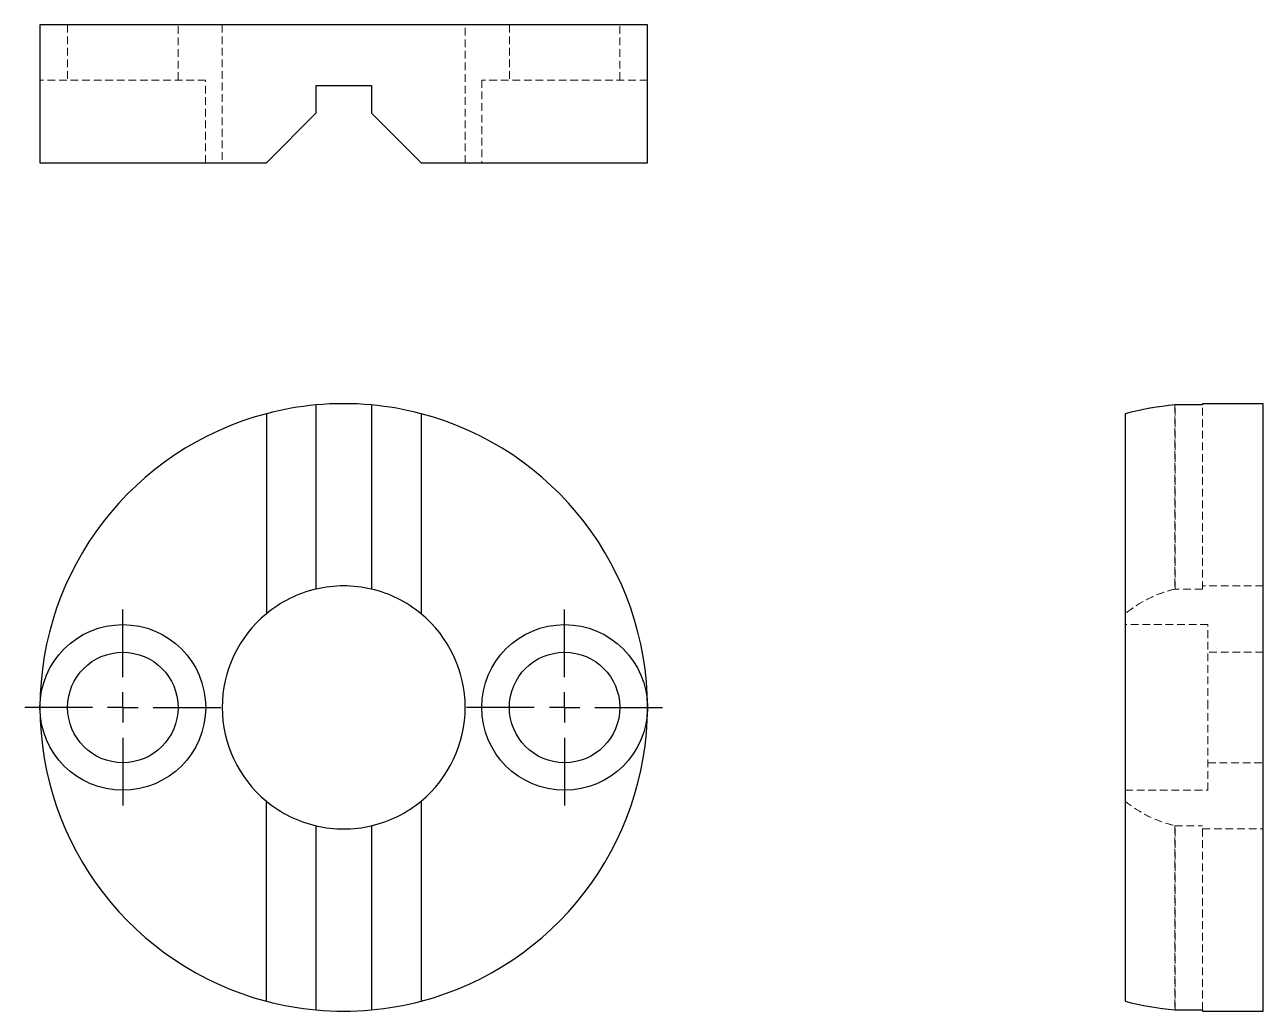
# Model space of a CAD drawing. Header units: millimetres. Extents: x 30 to 234, y 7 to 169.
import ezdxf

# ---------------------------------------------------------------- set-up
doc = ezdxf.new("R2010")
doc.units = ezdxf.units.MM
doc.linetypes.add('HIDDEN', pattern=[1.905, 1.27, -0.635])
doc.layers.add('10', color=7, linetype='Continuous')

# ---------------------------------------------------------------- blocks, each defined once
blk = doc.blocks.new('SW_CENTERMARKSYMBOL_0')
at = {"layer": '10', "color": 0}
for p, q in [((0, 5), (0, 16.14)), ((0, 0), (0, 2.5)), ((-5, 0), (-16.14, 0)), ((0, 0), (-2.5, 0)), ((0, 0), (0, -2.5)), ((0, 0), (2.5, 0)), ((5, 0), (16.14, 0)), ((0, -5), (0, -16.14))]:
    blk.add_line(p, q, dxfattribs=at)
blk = doc.blocks.new('SW_CENTERMARKSYMBOL_1')
at = {"layer": '10', "color": 0}
for p, q in [((0, 5), (0, 16.14)), ((0, 0), (0, 2.5)), ((-5, 0), (-16.14, 0)), ((0, 0), (-2.5, 0)), ((0, 0), (0, -2.5)), ((0, 0), (2.5, 0)), ((5, 0), (16.14, 0)), ((0, -5), (0, -16.14))]:
    blk.add_line(p, q, dxfattribs=at)

msp = doc.modelspace()

# ---------------------------------------------------------------- linework, layer by layer
at = {"color": 7, "linetype": 'Continuous', "lineweight": 25}
for p, q in [((33, 169.36), (33, 146.64)), ((133, 169.36), (33, 169.36)), ((133, 146.64), (133, 169.36)), ((78.45, 159.36), (87.55, 159.36)), ((78.45, 154.89), (78.45, 159.36)), ((87.55, 159.36), (87.55, 154.82)), ((70.27, 146.64), (78.45, 154.89)), ((87.55, 154.82), (95.73, 146.64)), ((33, 146.64), (70.27, 146.64)), ((95.73, 146.64), (133, 146.64)), ((78.45, 76.48), (78.45, 106.79)), ((87.55, 106.79), (87.55, 76.48)), ((224.36, 106.79), (219.82, 106.79)), ((234.36, 107), (224.36, 107)), ((224.36, 107), (224.36, 106.79)), ((234.36, 57), (234.36, 107)), ((70.27, 105.35), (70.27, 72.43)), ((95.73, 105.35), (95.73, 72.43)), ((211.64, 105.35), (211.64, 57)), ((211.64, 57), (211.64, 8.65)), ((234.36, 7), (234.36, 57)), ((70.27, 8.65), (70.27, 41.57)), ((95.73, 41.57), (95.73, 8.65)), ((78.45, 7.21), (78.45, 37.52)), ((87.55, 37.52), (87.55, 7.21)), ((219.82, 7.21), (224.36, 7.21)), ((224.36, 7.21), (224.36, 7)), ((224.36, 7), (234.36, 7))]:
    msp.add_line(p, q, dxfattribs=at)
at = {"color": 7, "linetype": 'HIDDEN', "lineweight": 18}
for p, q in [((37.55, 169.36), (37.55, 160.27)), ((55.73, 160.27), (55.73, 169.36)), ((63, 169.36), (63, 146.64)), ((103, 146.64), (103, 169.36)), ((110.27, 169.36), (110.27, 160.27)), ((128.45, 160.27), (128.45, 169.36)), ((60.27, 160.27), (33, 160.27)), ((33, 160.27), (33, 146.64)), ((60.27, 146.64), (60.27, 160.27)), ((133, 160.27), (105.73, 160.27)), ((105.73, 160.27), (105.73, 146.64)), ((133, 146.64), (133, 160.27)), ((219.82, 106.79), (219.82, 76.48)), ((219.89, 76.48), (219.89, 106.79)), ((224.36, 76.48), (224.36, 106.79)), ((224.36, 76.48), (219.82, 76.48)), ((234.36, 77), (224.36, 77)), ((225.27, 70.64), (211.64, 70.64)), ((225.27, 57), (225.27, 70.64)), ((234.36, 66.09), (225.27, 66.09)), ((225.27, 43.36), (225.27, 57)), ((225.27, 47.91), (234.36, 47.91)), ((211.64, 43.36), (225.27, 43.36)), ((219.82, 37.52), (224.36, 37.52)), ((219.82, 37.52), (219.82, 7.21)), ((219.89, 7.21), (219.89, 37.52)), ((224.36, 7.21), (224.36, 37.52)), ((224.36, 37), (234.36, 37))]:
    msp.add_line(p, q, dxfattribs=at)
at = {"color": 7, "linetype": 'Continuous', "lineweight": 25}
for centre, radius in [((46.64, 57), 13.64), ((119.36, 57), 13.64), ((46.64, 57), 9.09), ((119.36, 57), 9.09)]:
    msp.add_circle(centre, radius, dxfattribs=at)
for centre, radius, start, end in [((83, 57), 50, 95.2159, 104.7467), ((83, 57), 50, 84.7841, 95.2159), ((83, 57), 50, 75.2533, 84.7841), ((224.36, 57), 50, 95.2159, 104.7467), ((83, 57), 50, 104.7467, 180), ((83, 57), 50, 360, 75.2533), ((83, 57), 20, 103.1366, 129.5212), ((83, 57), 20, 76.8634, 103.1366), ((83, 57), 20, 50.4788, 76.8634), ((83, 57), 20, 129.5212, 230.4788), ((83, 57), 20, 309.5212, 50.4788), ((83, 57), 50, 180, 255.2533), ((83, 57), 50, 284.7467, 360), ((83, 57), 20, 230.4788, 256.8634), ((83, 57), 20, 283.1366, 309.5212), ((83, 57), 20, 256.8634, 283.1366), ((83, 57), 50, 255.2533, 264.7841), ((83, 57), 50, 275.2159, 284.7467), ((224.36, 57), 50, 255.2533, 264.7841), ((83, 57), 50, 264.7841, 275.2159)]:
    msp.add_arc(centre, radius, start, end, dxfattribs=at)
at = {"color": 7, "linetype": 'HIDDEN', "lineweight": 18}
for start, end in [(103.1366, 129.5212), (230.4788, 256.8634)]:
    msp.add_arc((224.36, 57), 20, start, end, dxfattribs=at)
for major_axis, start_param, end_param in [((50.45, 0), 1.661831, 1.828174), ((20.18, 0), 1.800073, 2.260571), ((20.18, 0), 4.022614, 4.483113), ((50.45, 0), 4.455011, 4.621354)]:
    msp.add_ellipse((224.48, 57), major_axis=major_axis, ratio=0.991095, start_param=start_param, end_param=end_param, dxfattribs=at)

# ---------------------------------------------------------------- block references
at = {"layer": '10'}
for name, p in [('SW_CENTERMARKSYMBOL_0', (46.64, 57)), ('SW_CENTERMARKSYMBOL_1', (119.36, 57))]:
    msp.add_blockref(name, p, dxfattribs=at)

doc.saveas('drawing.dxf')
